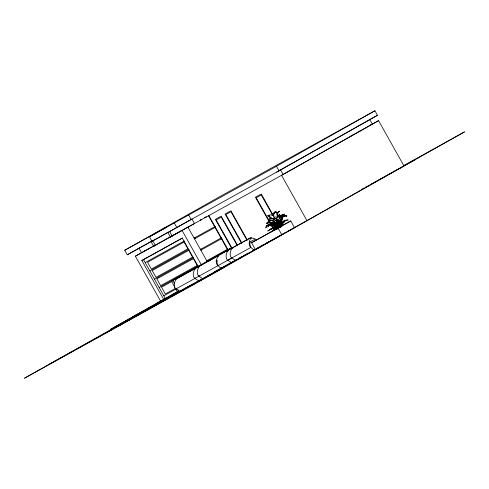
<?xml version="1.0" encoding="UTF-8"?>
<svg xmlns="http://www.w3.org/2000/svg" width="489" height="489" viewBox="0 0 489 489"><rect width="100%" height="100%" fill="white"/><g stroke="black" fill="none" stroke-linecap="round" stroke-linejoin="round"><path stroke-width="0.73" d="M275.515 212.617C276.371 209.249 272.22 214.121 273.168 215.588L274.078 216.224M280.264 220.129L280.814 226.211M280.331 220.252L280.863 226.193M281.517 219.39L281.432 225.93L281.291 222.153L282.067 219.475L281.102 222.263L281.273 226.028M272.208 215.71C271.841 214.158 273.498 212.794 274.702 212.831M274.372 222.629L274.28 223.1L272.391 222.501M280.949 226.92L281.096 224.751L282.373 222.819L281.419 224.567L281.169 226.792M271.841 225.343L274.518 225.936L277.685 228.033M279.5 222.758L279.726 221.217L279.097 222.905M281.395 217.305L281.585 216.664L282.086 217.507M280.582 219.17L280.325 220.527L281.096 220.618L282.092 218.724M250.093 242C249.121 245.301 251.236 249.084 254.561 249.977M279.665 220.851L279.506 221.523L278.919 221.523M277.776 217.153L278.021 216.04L279.824 214.231L278.669 215.374L277.929 217.275M277.367 214.041C277 212.984 279.506 210.466 279.574 211.242L277.941 212.36L277.459 217.092M278.033 221.328L277.764 222M280.961 217.807L281.468 215.686L282.691 214.781L280.38 216.517L279.384 218.772M280.918 219.188L280.197 221.04L279.427 221.052M275.882 223.088L275.539 223.638L274.066 223.76M280.472 216.438L281.193 215.484L279.836 216.272M283.033 223.296L282.85 223.149C284.072 221.37 286.047 219.647 288.223 219.934C284.763 219.958 282.367 223.094 281.847 226.218L282.508 224.292M281.97 218.681L282.611 217.666M279.341 218.962L279.94 218.021L279.537 215.71L279.58 216.737L277.239 217.263L276.633 218.669L277.361 220.423L278.577 220.368M281.071 216.059L281.964 214.726L284.543 214.2L282.404 214.781L280.992 216.621M270.979 229.249C270.087 230.949 270.527 227.727 271.908 228.357L274.818 227.972L275.264 227.367L274.457 227.281M195.545 268.247C193.198 271.01 192.165 275.57 194.628 278.571M199.622 266.022C197.275 268.785 196.242 273.345 198.705 276.346M208.614 261.603L209.396 260.588M218.638 255.466C216.285 258.229 215.258 262.789 217.721 265.784M228.412 250.032C226.065 252.795 225.032 257.355 227.495 260.356L250.588 247.575C248.125 244.573 249.152 240.013 251.505 237.251L174.897 279.684M232.489 247.807C230.142 250.57 229.109 255.13 231.572 258.131L175.612 289.127C173.149 286.126 174.182 281.566 176.529 278.803L217.03 256.395L218.302 256.248M281.566 217.556C282.318 215.673 286.309 215.527 286.89 215.961L284.946 215.246L283.418 216.548M277.819 221.328L277.129 221.933M282.917 217.819L281.866 219.115L282.006 219.647L281.352 219.378L282.196 217.385L285.008 215.82L283.486 215.808M283.932 216.297L284.543 215.747M274.787 223.54L274.182 224.494L272.654 224.439M271.701 228.534L273.956 227.269M282.177 217.14L283.443 216.101M275.588 212.373L276.322 211.939L276.047 212.318M279.592 220.949L279.207 221.584L278.027 221.535M280.68 223.369L281.939 222.532M271.853 225.197L274.366 226.028L277.575 228.094M153.314 240.368L127.262 254.787L124.726 250.258L220.111 196.468L374.935 110.771L377.471 115.294L279.017 170.82L276.474 166.291L149.426 236.768L151.969 241.291M149.426 236.768L166.804 226.963L124.726 250.258M276.474 166.291L374.935 110.771M127.262 254.787L139.188 248.064M152.849 240.845L155.392 245.374L153.674 246.322L151.138 241.792L167.434 232.617M151.138 241.792L280.564 169.921L283.1 174.451L372.343 124.12L369.806 119.597L276.682 172.11M163.259 300.081L160.771 301.456L135.367 256.187L141.315 252.831M143.962 251.34L145.282 250.594M148.204 248.968L149.53 248.223M153.674 246.322L181.401 230.704L180.258 231.34M187.837 227.079L182.018 230.362L201.444 264.983M170.404 237.061L194.463 223.51L191.926 218.986L167.861 232.538L170.404 237.061L172.177 236.083L169.634 231.554M200.472 220.099L201.792 219.353L200.441 220.081M204.812 217.678L206.242 216.853L204.915 217.568M378.559 120.642L281.554 175.343L306.964 220.618L403.963 165.918L378.559 120.642L370.344 125.227M163.882 299.733L141.865 260.496L182.586 237.941M283.1 174.451L187.929 227.171L194.072 238.112L194.585 237.825M194.494 238.87L215.594 227.183L215.074 227.477L221.004 238.039L221.523 237.746L200.423 249.433L194.494 238.87L195.013 238.577M200.423 249.433L200.936 249.139M200.845 250.185L221.945 238.504L221.425 238.791L227.354 249.359L227.874 249.066L206.774 260.753L200.845 250.185L201.364 249.897M276.389 219.011L276.89 218.73L275.179 218.785L274.36 218.149C272.911 216.04 273.919 211.81 276.432 211.92L277.428 217.348M206.774 260.753L207.287 260.46M278.522 220.276L278.388 223.118L279.732 226.713L278.327 224.262L277.556 221.609M174.817 287.159L171.456 281.163L184.127 274.017M171.456 281.163L230.777 248.198L228.834 249.292M207.715 261.212L207.195 261.505L228.296 249.818L227.776 250.111M268.033 242.41L255.362 249.555L251.548 242.764L278.803 227.55M269.787 232.654L278.596 227.685M277.868 228.155L273.027 225.136L273.192 224.28L271.517 223.962C269.121 223.118 266.633 230.062 268.345 225.588L270.075 224.885L273.259 225.007L278.015 228.07L290.729 220.942L294.543 227.733L174.787 294.072M111.217 329.91L110.82 329.201L137.55 314.231L137.947 314.94L127.91 320.497M132.922 316.738L142.953 311.187L143.35 311.89L133.32 317.447L132.922 316.738L149.616 307.324L159.646 301.774L160.044 302.477L150.013 308.033L149.616 307.324M156.443 303.473L166.48 297.917L166.877 298.626L156.841 304.182L156.443 303.473L177.525 291.627M110.82 329.201L137.55 314.231M142.953 311.187L159.646 301.774M166.48 297.917L178.039 291.401M114.298 327.667L24.45 378.229L199.023 281.597L464.55 131.865L403.914 165.429M114.548 327.422L121.193 323.675M121.602 323.547L125.587 321.297M125.844 321.053L129.829 318.804M131.156 318.058L141.125 312.434M142.458 311.682L148.161 308.571M148.436 308.314L153.473 305.576M153.754 305.313L159.445 302.208M105.844 332.917L171.608 295.851M119.933 325.118L190.478 285.338M235.185 260.613L237.128 259.518M277.685 221.902L278.644 222.868M369.464 119.732L377.471 115.294M153.033 240.429L139.041 248.18L141.578 252.703L153.577 246.065M351.016 135.93L352.569 135.031M359.018 131.498L360.35 130.765M135.367 256.187L179.683 231.652M141.865 260.496L182.293 238.119L198.345 266.713M145.178 262.605L184.28 240.961M194.072 238.112L215.172 226.431L214.653 226.719L208.516 215.777L208.84 215.6L228.1 249.928M149.836 270.906L188.937 249.262M154.493 279.207L193.595 257.562M159.151 287.508L198.253 265.857M172.146 281.297L161.517 287.184L165.325 293.975L175.954 288.088M215.918 260.937L217.22 260.215C216.254 263.516 218.369 267.3 221.694 268.186M249.69 242.171L254.262 239.641L255.276 239.995M281.132 226.273L290.729 220.942M251.548 242.764L278.706 227.715M276.328 229.17L274.433 230.215L270.344 222.935M163.809 295.808L176.401 288.834M362.642 188.785L363.975 188.051M365.307 187.311L366.64 186.572M367.979 185.838L369.311 185.099M370.644 184.359L371.976 183.626M373.309 182.886L414.825 159.903M166.162 298.455L168.149 297.355M214.414 271.841L219.206 269.194M219.702 268.919L227.134 264.806M227.636 264.531L232.422 261.878M232.923 261.603L236.908 259.39M238.247 258.657L242.251 256.438M243.583 255.698L248.253 253.113M252.257 250.9L253.589 250.16M257.593 247.947L258.925 247.208M260.258 246.468L264.262 244.256M265.6 243.516L269.598 241.297M270.937 240.557L272.269 239.824M273.602 239.084L277.605 236.865M278.938 236.126L280.943 235.02M282.275 234.28L286.279 232.067M287.611 231.328L306.964 220.618M49.426 364.146L223.999 267.514M274.372 224.243L273.816 224.567L276.022 225.46L278.449 227.782M272.269 228.21L271.591 228.656C271.798 230.447 273.858 225.667 275.509 226.376C278.009 226.59 273.938 228.387 273.07 227.813C260.069 236.291 274.17 225.001 277.226 228.821M268.553 224.897L266.542 225.557L265.839 227.874L266.817 225.991L268.485 224.952M270.796 224.207L270.142 224.176L270.6 224.506M276.578 223.008L278.217 220.722L277.214 219.274L276.016 218.797L274.94 219.078L273.259 220.172L273.32 221.26M269.916 225.117L271.499 224.928M270.374 224.524L267.911 224.885L266.077 226.682L267.116 225.563L268.828 225.038M270.075 220.197C265.967 221.315 272.856 218.95 273.644 220.808M269.451 215.313L267.495 215.875L268.534 216.248L270.576 218.18M230.857 248.687L232.128 248.54M228.082 250.82L226.804 250.967L249.897 238.18L253.595 238.265L256.933 239.799M193.937 269.176L195.215 269.029M283.742 216.022L286.646 216.193L286.041 215.777M275.228 226.48L275.515 226.132M272.147 228.247L273.919 227.978L274.14 228.29M270.503 220.099L268.21 220.875L269.311 220.527L270.38 221.297M282.972 222.244L284.347 222.079L283.675 221.651L281.193 224.39L279.922 224.378M271.719 224.867L272.807 225.093L272.801 225.539L272.55 225.166M268.864 221.34L266.627 223.516L267.025 222.636L268.333 222.452M275.276 228.357L277.776 229.029M273.284 223.112L267.342 222.501C267.709 224.39 270.24 218.565 272.538 220.57L273.974 221.743M269.653 224.396L270.393 224.512M277.373 221.572L277.74 221.639L277.501 221.425M270.912 222.795L272.19 223.07M270.136 224.744L270.863 224.928M235.722 260.405L233.039 258.895L231.829 257.355M231.694 262.636L229.005 261.126L228.198 260.099M202.856 278.614L200.172 277.104L198.962 275.564M198.827 280.845L196.138 279.335L194.928 277.795M179.983 291.279L177.299 289.763L176.089 288.223M273.137 215.637L270.9 214.757L268.161 215.411L273.742 219.445M278.003 228.724L276.609 228.106L274.586 228.027L276.908 227.935L278.241 228.589M280.918 219.628C282.349 220.099 279.922 224.378 281.297 226.01M278.113 228.675L275.729 227.416L276.114 227.202L278.4 228.516M274.61 222.709L275.503 223.259M277.618 217.739C276.554 216.517 274.586 216.725 273.883 218.076L273.962 219.512M276.743 224.2L275.686 223.485L275.173 223.779L276.383 224.61M275.558 225.087L278.651 228.106M272.77 221.755L273.223 222.122M273.565 223.351L278.07 227.556M273.382 223.614L278.681 228.675M274.506 219.708C271.658 216.939 264.983 218.614 272.22 220.851M278.614 228.125L274.182 224.054C272.092 223.082 269.017 221.994 267.092 223.528C269.146 221.682 272.018 222.648 274.213 223.699L274.317 224.341L276.462 225.215L278.29 227.134L275.594 223.125L272.349 222.947C274.36 225.264 273.461 219.897 276.071 220.704L276.823 221.266L275.594 223.125L276.12 222.831L278.968 227.324L277.819 225.661M277.96 227.623L273.596 222.813L273.106 223.088L278.43 228.821M276.884 223.528L277.801 224.555L277.202 221.81L277.758 221.499L278.363 224.243L279.904 227.373M278.632 227.513L276.45 224.879L274.115 223.112L276.633 224.702L278.467 227.055M276.75 224.738L278.767 227.422M279.133 226.865L278.388 225.82L279.054 226.902M275.105 222.452L276.346 224.2M277.459 225.625L278.926 227.721M279.873 227.795L277.067 222.935M278.162 225.441L278.895 226.499M280.393 227.251L279.739 226.23L278.644 225.637L280.118 224.005L279.243 221.493L278.852 222.856L280.05 226.529M278.553 225.729L279.305 226.908M277.593 219.861L279.739 223.974M279.274 227.526L277.599 224.818L276.988 222.831M278.455 225.71L279.152 226.847M277.397 225.881L278.706 228.076M278.113 224.378L279.457 226.676M278.076 224.402L279.402 226.707M272.825 214.647L261.248 194.005L255.417 197.232L274.097 230.521M272.801 215.502L261.279 194.977L256.224 197.77L269.604 221.609M278.058 228.088L281.872 234.879L177.807 292.483L175.563 288.492M247.367 240.081L230.924 210.79L225.093 214.017L241.535 243.308M246.939 240.227L230.961 211.755L225.906 214.555L241.884 243.027M237.648 245.46L221.205 216.169L215.374 219.396L231.817 248.687M237.22 245.606L221.242 217.134L216.187 219.934L232.165 248.406M188.613 214.922L191.156 219.451M194.701 237.758L195.129 238.51M201.052 249.078L201.48 249.83M207.385 260.405L207.813 261.157M174.304 222.99L176.847 227.519M172.819 280.411L174.683 283.742M178.045 289.732L179.17 291.731M143.485 259.586L165.502 298.822M120.856 323.645L121.254 324.354M277.477 222.446L278.754 224.781M277.349 222.269L278.62 224.592M278.021 223.137L279.677 226.7M277.11 222.66L279.311 226.762M278.369 224.243L280.014 227.312M280.765 227.043L280.209 225.967L279.146 225.356L276.982 225.936C276.511 223.986 279.806 225.924 279.769 223.766L280.814 226.156M277.41 222.746L278.406 224.696M277.923 225.588L279.085 227.862M278.174 221.823L279.06 223.595M277.856 221.988L279.03 224.359M277.96 222.324L278.687 224.457L277.697 221.022M279.323 222.96L278.864 220.612M277.092 225.105L276.444 223.137L275.411 223.296L273.308 222.202C274.164 222.024 276.218 218.473 277.844 221.132L276.444 223.137L277.171 222.678L277.471 224.017M280.912 226.841L279.965 223.711L280.301 220.912L280.203 223.571L281.077 226.749M280.215 226.627L279.219 223.32L279.604 220.869L280.179 220.551L279.757 223.021L280.582 226.419M281.016 225.631L280.869 224.494L281.267 224.274L281.389 225.423M280.833 226.651L280.386 223.247L281.206 220.447L280.643 223.1L281.004 226.554M281.78 217.183L281.945 218.895L279.085 218.864L278.058 219.72L278.504 220.985L279.849 220.875L281.646 218.552L281.78 217.183M282.349 222.574L281.383 223.1L281.89 222C283.852 221.181 288.168 219.054 284.042 220.71L282.349 222.574M184.084 242.055L147.544 262.287L151.352 269.072L187.898 248.846L184.084 242.055M188.742 250.356L152.201 270.582L156.009 277.373L192.556 257.147L188.742 250.356M193.399 258.657L156.859 278.883L160.667 285.674L197.214 265.448L193.399 258.657M272.819 225.429L277.801 228.436L275.087 226.413L272.819 225.429M277.764 224.579L276.719 222.874L277.728 224.598M279.574 227.556L278.162 225.154L279.543 227.574"/></g></svg>
